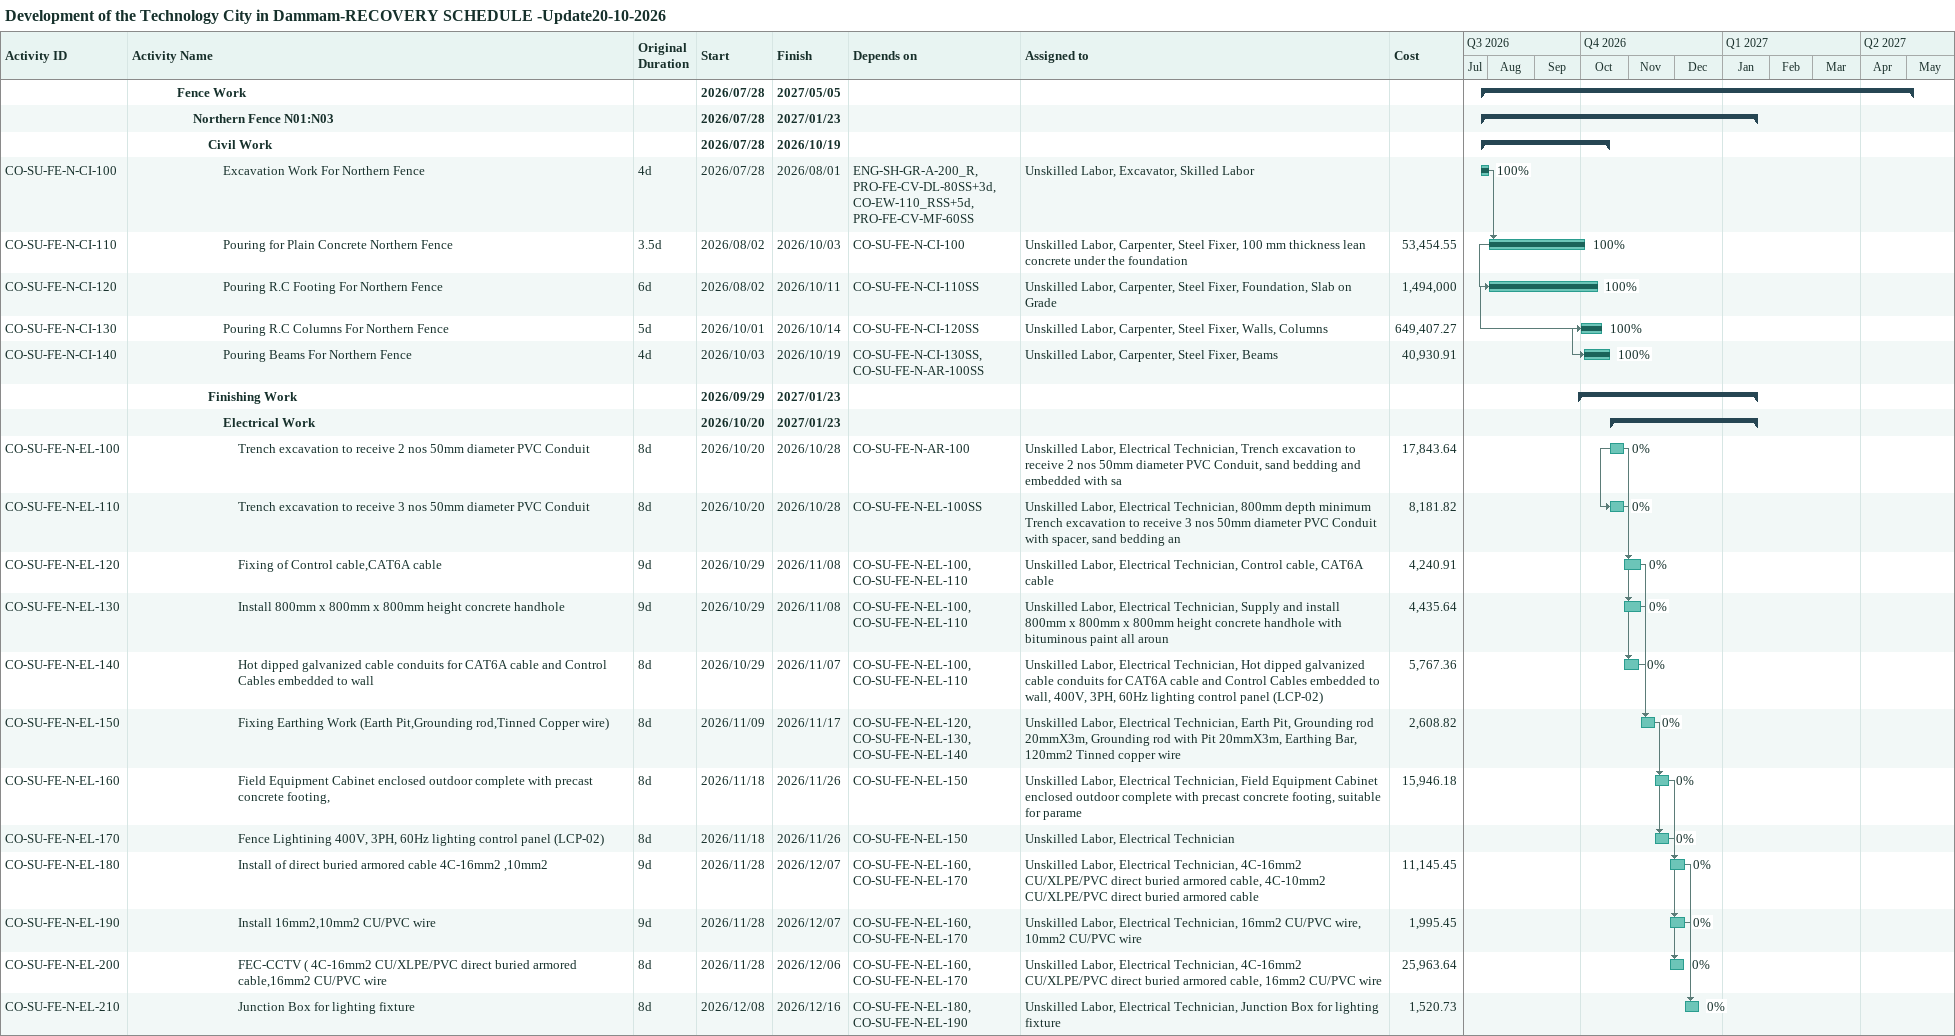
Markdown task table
Development of the Technology City in Dammam-RECOVERY SCHEDULE -Update20-10-2026

| ID | Level | Task | Original duration | Start | Finish | Predecessors | Resources | % complete | Cost |
|---|---|---|---|---|---|---|---|---|---|
|  | 4 | **Fence Work** |  | 2026-07-28 | 2027-05-05 |  |  |  |  |
|  | 5 | **Northern Fence N01:N03** |  | 2026-07-28 | 2027-01-23 |  |  |  |  |
|  | 6 | **Civil Work** |  | 2026-07-28 | 2026-10-19 |  |  |  |  |
| CO-SU-FE-N-CI-100 | 7 | Excavation Work For Northern Fence | 4d | 2026-07-28 | 2026-08-01 | ENG-SH-GR-A-200_R, PRO-FE-CV-DL-80SS+3d, CO-EW-110_RSS+5d, PRO-FE-CV-MF-60SS | Unskilled Labor, Excavator, Skilled Labor | 100 |  |
| CO-SU-FE-N-CI-110 | 7 | Pouring for Plain Concrete Northern Fence | 3.5d | 2026-08-02 | 2026-10-03 | CO-SU-FE-N-CI-100 | Unskilled Labor, Carpenter, Steel Fixer, 100 mm thickness lean concrete under the foundation | 100 | 53454.55 |
| CO-SU-FE-N-CI-120 | 7 | Pouring R.C Footing For Northern Fence | 6d | 2026-08-02 | 2026-10-11 | CO-SU-FE-N-CI-110SS | Unskilled Labor, Carpenter, Steel Fixer, Foundation, Slab on Grade | 100 | 1494000 |
| CO-SU-FE-N-CI-130 | 7 | Pouring R.C Columns For Northern Fence | 5d | 2026-10-01 | 2026-10-14 | CO-SU-FE-N-CI-120SS | Unskilled Labor, Carpenter, Steel Fixer, Walls, Columns | 100 | 649407.27 |
| CO-SU-FE-N-CI-140 | 7 | Pouring Beams For Northern Fence | 4d | 2026-10-03 | 2026-10-19 | CO-SU-FE-N-CI-130SS, CO-SU-FE-N-AR-100SS | Unskilled Labor, Carpenter, Steel Fixer, Beams | 100 | 40930.91 |
|  | 6 | **Finishing Work** |  | 2026-09-29 | 2027-01-23 |  |  |  |  |
|  | 7 | **Electrical Work** |  | 2026-10-20 | 2027-01-23 |  |  |  |  |
| CO-SU-FE-N-EL-100 | 8 | Trench excavation to receive 2 nos 50mm diameter PVC Conduit | 8d | 2026-10-20 | 2026-10-28 | CO-SU-FE-N-AR-100 | Unskilled Labor, Electrical Technician, Trench excavation to receive 2 nos 50mm diameter PVC Conduit, sand bedding and embedded with sa | 0 | 17843.64 |
| CO-SU-FE-N-EL-110 | 8 | Trench excavation to receive 3 nos 50mm diameter PVC Conduit | 8d | 2026-10-20 | 2026-10-28 | CO-SU-FE-N-EL-100SS | Unskilled Labor, Electrical Technician, 800mm depth minimum Trench excavation to receive 3 nos 50mm diameter PVC Conduit with spacer, sand bedding an | 0 | 8181.82 |
| CO-SU-FE-N-EL-120 | 8 | Fixing of Control cable,CAT6A cable | 9d | 2026-10-29 | 2026-11-08 | CO-SU-FE-N-EL-100, CO-SU-FE-N-EL-110 | Unskilled Labor, Electrical Technician, Control cable, CAT6A cable | 0 | 4240.91 |
| CO-SU-FE-N-EL-130 | 8 | Install 800mm x 800mm x 800mm height concrete handhole | 9d | 2026-10-29 | 2026-11-08 | CO-SU-FE-N-EL-100, CO-SU-FE-N-EL-110 | Unskilled Labor, Electrical Technician, Supply and install 800mm x 800mm x 800mm height concrete handhole with bituminous paint all aroun | 0 | 4435.64 |
| CO-SU-FE-N-EL-140 | 8 | Hot dipped galvanized cable conduits for CAT6A cable and Control Cables embedded to wall | 8d | 2026-10-29 | 2026-11-07 | CO-SU-FE-N-EL-100, CO-SU-FE-N-EL-110 | Unskilled Labor, Electrical Technician, Hot dipped galvanized cable conduits for CAT6A cable and Control Cables embedded to wall, 400V, 3PH, 60Hz lighting control panel (LCP-02) | 0 | 5767.36 |
| CO-SU-FE-N-EL-150 | 8 | Fixing Earthing Work (Earth Pit,Grounding rod,Tinned Copper wire) | 8d | 2026-11-09 | 2026-11-17 | CO-SU-FE-N-EL-120, CO-SU-FE-N-EL-130, CO-SU-FE-N-EL-140 | Unskilled Labor, Electrical Technician, Earth Pit, Grounding rod 20mmX3m, Grounding rod with Pit 20mmX3m, Earthing Bar, 120mm2 Tinned copper wire | 0 | 2608.82 |
| CO-SU-FE-N-EL-160 | 8 | Field Equipment Cabinet enclosed outdoor complete with precast concrete footing, | 8d | 2026-11-18 | 2026-11-26 | CO-SU-FE-N-EL-150 | Unskilled Labor, Electrical Technician, Field Equipment Cabinet enclosed outdoor complete with precast concrete footing, suitable for parame | 0 | 15946.18 |
| CO-SU-FE-N-EL-170 | 8 | Fence Lightining 400V, 3PH, 60Hz lighting control panel (LCP-02) | 8d | 2026-11-18 | 2026-11-26 | CO-SU-FE-N-EL-150 | Unskilled Labor, Electrical Technician | 0 |  |
| CO-SU-FE-N-EL-180 | 8 | Install of direct buried armored cable 4C-16mm2 ,10mm2 | 9d | 2026-11-28 | 2026-12-07 | CO-SU-FE-N-EL-160, CO-SU-FE-N-EL-170 | Unskilled Labor, Electrical Technician, 4C-16mm2 CU/XLPE/PVC direct buried armored cable, 4C-10mm2 CU/XLPE/PVC direct buried armored cable | 0 | 11145.45 |
| CO-SU-FE-N-EL-190 | 8 | Install 16mm2,10mm2 CU/PVC wire | 9d | 2026-11-28 | 2026-12-07 | CO-SU-FE-N-EL-160, CO-SU-FE-N-EL-170 | Unskilled Labor, Electrical Technician, 16mm2 CU/PVC wire, 10mm2 CU/PVC wire | 0 | 1995.45 |
| CO-SU-FE-N-EL-200 | 8 | FEC-CCTV ( 4C-16mm2 CU/XLPE/PVC direct buried armored cable,16mm2 CU/PVC wire | 8d | 2026-11-28 | 2026-12-06 | CO-SU-FE-N-EL-160, CO-SU-FE-N-EL-170 | Unskilled Labor, Electrical Technician, 4C-16mm2 CU/XLPE/PVC direct buried armored cable, 16mm2 CU/PVC wire | 0 | 25963.64 |
| CO-SU-FE-N-EL-210 | 8 | Junction Box for lighting fixture | 8d | 2026-12-08 | 2026-12-16 | CO-SU-FE-N-EL-180, CO-SU-FE-N-EL-190 | Unskilled Labor, Electrical Technician, Junction Box for lighting fixture | 0 | 1520.73 |
